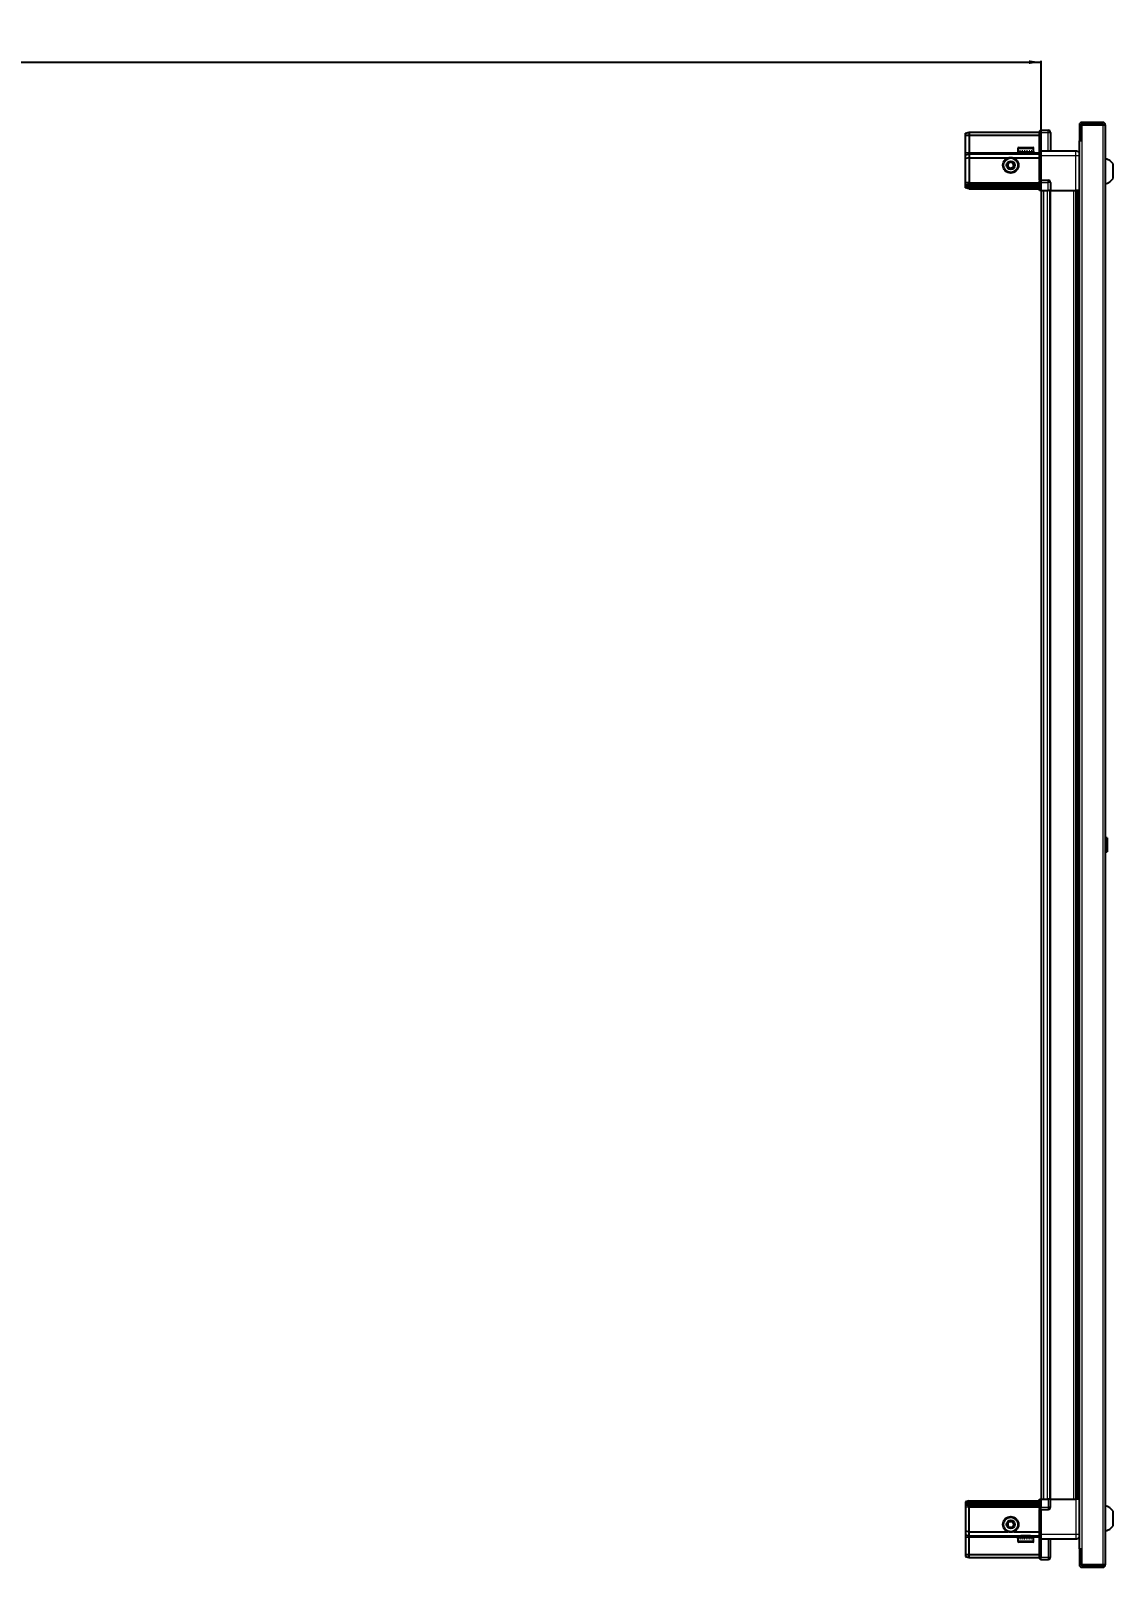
# Model space of a CAD drawing. Header units: millimetres. Extents: x 964 to 4336, y -2059 to 1425.
# Drawn here: x 2757 to 3655, y 94 to 1369 of the extents above; entities that cross this region are included whole.
import ezdxf

# ---------------------------------------------------------------- set-up
doc = ezdxf.new("R2010")
doc.units = ezdxf.units.MM
doc.layers.add('FORMAT', color=7, linetype='Continuous')
doc.styles.add('SLDTEXTSTYLE0', font='TXT', dxfattribs={"width": 0.75})
doc.dimstyles.new('SLDDIMSTYLE0', dxfattribs={"dimtxt": 20, "dimasz": 10, "dimexe": 0, "dimexo": 0.0625, "dimgap": 5, "dimtad": 2, "dimdec": 1, "dimrnd": 1e-09, "dimzin": 12, "dimdsep": 46, "dimtxsty": 'SLDTEXTSTYLE0', "dimsah": 1, "dimcen": 0.09, "dimadec": 0, "dimazin": 3, "dimtfac": 1, "dimtofl": 0, "dimtmove": 0, "dimatfit": 3, "dimfxl": 0, "dimfrac": 2, "dimtolj": 1, "dimtzin": 12, "dimarcsym": 0})

# ---------------------------------------------------------------- blocks, each defined once
blk = doc.blocks.new('_D_5')
at = {"layer": 'FORMAT'}
for p, q in [((1695.1, 1236.6), (1695.1, 1344.1)), ((1695.1, 1343.1), (3595.1, 1343.1)), ((3595.1, 1236.6), (3595.1, 1344.1))]:
    blk.add_line(p, q, dxfattribs=at)
for points in [[(1695.1, 1343.1), (1705.1, 1341.5), (1705.1, 1344.6)], [(3595.1, 1343.1), (3585.1, 1344.6), (3585.1, 1341.5)]]:
    blk.add_solid(points, dxfattribs=at)
at = {"layer": 'FORMAT', "insert": (2615.6, 1368.9), "char_height": 20, "attachment_point": 1, "style": 'SLDTEXTSTYLE0'}
blk.add_mtext('1900', dxfattribs=at)

msp = doc.modelspace()

# ---------------------------------------------------------------- linework, layer by layer
at = {"color": 7, "linetype": 'Continuous', "lineweight": 25}
for p, q in [((3626.98, 1290.97), (3626.98, 1278.57)), ((3628.48, 1290.97), (3628.48, 1278.57)), ((3628.98, 1278.07), (3628.98, 1290.97)), ((3628.98, 1290.97), (3646.38, 1290.97)), ((3646.38, 1293.07), (3629.08, 1293.07)), ((3646.38, 1291.57), (3629.08, 1291.57)), ((3646.38, 1291.57), (3646.38, 1293.07)), ((3646.38, 1290.97), (3648.48, 1290.97)), ((3648.48, 1290.97), (3648.48, 96.17)), ((3532.48, 1284.27), (3535.48, 1285.07)), ((3532.48, 1282.42), (3532.48, 1284.27)), ((3532.48, 1282.42), (3535.48, 1282.57)), ((3532.48, 1268.07), (3532.48, 1282.42)), ((3535.48, 1285.07), (3535.48, 1282.57)), ((3535.48, 1285.07), (3593.78, 1285.07)), ((3535.48, 1282.57), (3535.48, 1268.07)), ((3535.48, 1282.57), (3593.78, 1282.57)), ((3594.65, 1286.57), (3593.78, 1286.07)), ((3594.65, 1286.57), (3593.78, 1286.07)), ((3593.78, 1286.07), (3593.78, 1284.57)), ((3593.78, 1269.77), (3593.78, 1284.57)), ((3594.98, 1286.57), (3594.65, 1286.57)), ((3594.98, 1286.57), (3594.65, 1286.57)), ((3594.98, 1284.57), (3594.98, 1286.57)), ((3594.98, 1286.57), (3594.98, 1286.57)), ((3594.98, 1286.57), (3600.98, 1286.57)), ((3594.98, 1284.57), (3594.98, 1269.77)), ((3602.98, 1284.57), (3602.98, 1269.57)), ((3626.88, 1278.07), (3626.88, 109.07)), ((3626.88, 1278.07), (3628.98, 1278.07)), ((3626.98, 1278.57), (3628.48, 1278.57)), ((3532.48, 1266.27), (3532.48, 1268.07)), ((3532.48, 1266.27), (3535.48, 1267.07)), ((3532.48, 1263.24), (3532.48, 1266.27)), ((3535.48, 1263.57), (3532.48, 1263.24)), ((3532.48, 1243.07), (3532.48, 1263.24)), ((3535.48, 1268.07), (3535.48, 1267.07)), ((3535.48, 1267.07), (3535.48, 1263.57)), ((3535.48, 1267.07), (3593.78, 1267.07)), ((3535.48, 1263.57), (3535.48, 1243.07)), ((3535.48, 1263.57), (3567.48, 1263.57)), ((3572.48, 1263.57), (3593.78, 1263.57)), ((3575.98, 1271.47), (3575.98, 1268.57)), ((3575.98, 1268.57), (3576.02, 1268.57)), ((3576.14, 1269.07), (3576.02, 1269.07)), ((3576.02, 1269.07), (3576.02, 1268.57)), ((3576.02, 1268.57), (3576.14, 1268.57)), ((3576.14, 1269.07), (3576.14, 1268.57)), ((3576.14, 1268.57), (3576.55, 1268.57)), ((3576.89, 1269.07), (3576.55, 1269.07)), ((3576.55, 1269.07), (3576.55, 1268.57)), ((3576.55, 1268.57), (3576.89, 1268.57)), ((3576.78, 1272.27), (3588.18, 1272.27)), ((3576.89, 1269.07), (3576.89, 1268.57)), ((3576.89, 1268.57), (3577.66, 1268.57)), ((3578.19, 1269.07), (3577.66, 1269.07)), ((3577.66, 1269.07), (3577.66, 1268.57)), ((3577.66, 1268.57), (3578.19, 1268.57)), ((3578.08, 1268.57), (3578.08, 1268.47)), ((3578.08, 1268.47), (3586.88, 1268.47)), ((3578.19, 1269.07), (3578.19, 1268.57)), ((3578.19, 1268.57), (3579.25, 1268.57)), ((3578.48, 1268.07), (3579.17, 1267.59)), ((3578.48, 1268.07), (3586.48, 1268.07)), ((3579.17, 1267.59), (3578.48, 1267.1)), ((3578.48, 1267.1), (3578.48, 1267.07)), ((3578.48, 1267.1), (3586.48, 1267.1)), ((3579.17, 1267.59), (3585.79, 1267.59)), ((3579.91, 1269.07), (3579.25, 1269.07)), ((3579.25, 1269.07), (3579.25, 1268.57)), ((3579.25, 1268.57), (3579.91, 1268.57)), ((3579.91, 1269.07), (3579.91, 1268.57)), ((3579.91, 1268.57), (3581.15, 1268.57)), ((3581.88, 1269.07), (3581.15, 1269.07)), ((3581.15, 1269.07), (3581.15, 1268.57)), ((3581.15, 1268.57), (3581.58, 1268.57)), ((3581.58, 1269.07), (3581.58, 1268.57)), ((3581.88, 1269.07), (3581.88, 1268.57)), ((3581.88, 1268.57), (3583.18, 1268.57)), ((3583.9, 1269.07), (3583.18, 1269.07)), ((3583.18, 1269.07), (3583.18, 1268.57)), ((3583.45, 1269.07), (3583.45, 1268.57)), ((3583.45, 1268.57), (3583.9, 1268.57)), ((3583.9, 1269.07), (3583.9, 1268.57)), ((3583.9, 1268.57), (3585.14, 1268.57)), ((3585.8, 1269.07), (3585.14, 1269.07)), ((3585.14, 1269.07), (3585.14, 1268.57)), ((3585.14, 1268.57), (3585.8, 1268.57)), ((3585.79, 1267.59), (3586.48, 1268.07)), ((3586.48, 1267.1), (3585.79, 1267.59)), ((3585.8, 1269.07), (3585.8, 1268.57)), ((3585.8, 1268.57), (3586.84, 1268.57)), ((3586.48, 1267.07), (3586.48, 1267.1)), ((3587.36, 1269.07), (3586.84, 1269.07)), ((3586.84, 1269.07), (3586.84, 1268.57)), ((3586.84, 1268.57), (3587.36, 1268.57)), ((3586.88, 1268.47), (3586.88, 1268.57)), ((3587.36, 1269.07), (3587.36, 1268.57)), ((3587.36, 1268.57), (3588.12, 1268.57)), ((3588.45, 1269.07), (3588.12, 1269.07)), ((3588.12, 1269.07), (3588.12, 1268.57)), ((3588.12, 1268.57), (3588.45, 1268.57)), ((3588.45, 1269.07), (3588.45, 1268.57)), ((3588.45, 1268.57), (3588.84, 1268.57)), ((3588.95, 1269.07), (3588.84, 1269.07)), ((3588.84, 1269.07), (3588.84, 1268.57)), ((3588.84, 1268.57), (3588.95, 1268.57)), ((3588.95, 1269.07), (3588.95, 1268.57)), ((3588.95, 1268.57), (3588.98, 1268.57)), ((3588.98, 1268.57), (3588.98, 1271.47)), ((3593.78, 1269.57), (3593.78, 1269.77)), ((3594.98, 1269.57), (3593.78, 1269.57)), ((3593.78, 1265.57), (3593.78, 1269.57)), ((3593.78, 1245.27), (3593.78, 1265.57)), ((3594.98, 1269.77), (3594.98, 1269.57)), ((3594.98, 1269.57), (3594.98, 1265.57)), ((3594.98, 1269.57), (3623.98, 1269.57)), ((3594.98, 1265.57), (3594.98, 1245.27)), ((3655.08, 1246.57), (3655.08, 1258.57)), ((3532.48, 1241.27), (3532.48, 1243.07)), ((3535.48, 1242.07), (3532.48, 1241.27)), ((3532.48, 1240.53), (3532.48, 1241.27)), ((3535.48, 1241.07), (3532.48, 1240.53)), ((3532.48, 1240.03), (3532.48, 1240.53)), ((3535.48, 1239.57), (3532.48, 1240.03)), ((3532.48, 1238.87), (3532.48, 1240.03)), ((3535.48, 1238.07), (3532.48, 1238.87)), ((3535.48, 1243.07), (3535.48, 1242.07)), ((3535.48, 1242.07), (3535.48, 1241.07)), ((3535.48, 1242.07), (3593.78, 1242.07)), ((3535.48, 1241.07), (3593.78, 1241.07)), ((3535.48, 1241.07), (3535.48, 1239.57)), ((3535.48, 1239.57), (3593.78, 1239.57)), ((3535.48, 1239.57), (3535.48, 1238.07)), ((3535.48, 1238.07), (3593.78, 1238.07)), ((3593.78, 1245.07), (3593.78, 1245.27)), ((3594.98, 1245.07), (3593.78, 1245.07)), ((3593.78, 1245.07), (3593.78, 1244.39)), ((3593.78, 1236.57), (3593.78, 1244.39)), ((3594.65, 1243.07), (3594.65, 1236.57)), ((3594.98, 1245.27), (3594.98, 1245.07)), ((3594.98, 1243.07), (3594.98, 1245.07)), ((3594.98, 1243.07), (3594.98, 1245.07)), ((3594.98, 1245.07), (3600.98, 1245.07)), ((3594.98, 1243.07), (3594.98, 1236.57)), ((3602.98, 1243.07), (3602.98, 1236.57)), ((3594.65, 1236.57), (3593.78, 1236.57)), ((3594.98, 1236.57), (3594.65, 1236.57)), ((3594.98, 1236.57), (3600.98, 1236.57)), ((3595.13, 1236.57), (3595.13, 150.57)), ((3602.98, 1236.57), (3600.98, 1236.57)), ((3602.33, 1236.57), (3602.33, 150.57)), ((3602.98, 1236.57), (3623.98, 1236.57)), ((3625.01, 150.57), (3625.01, 1236.57)), ((3625.04, 150.57), (3625.04, 1236.57)), ((3626.83, 1236.57), (3626.83, 150.57)), ((3649.47, 699.36), (3648.48, 698.37)), ((3648.48, 688.77), (3649.47, 687.79)), ((3649.98, 699.36), (3649.47, 699.36)), ((3649.47, 699.36), (3649.47, 687.79)), ((3649.98, 699.36), (3649.98, 687.79)), ((3649.47, 687.79), (3649.98, 687.79)), ((3535.48, 149.07), (3532.48, 148.27)), ((3532.48, 148.27), (3532.48, 147.12)), ((3535.48, 147.57), (3532.48, 147.12)), ((3532.48, 147.12), (3532.48, 146.62)), ((3535.48, 146.07), (3532.48, 146.62)), ((3532.48, 146.62), (3532.48, 145.87)), ((3535.48, 145.07), (3532.48, 145.87)), ((3532.48, 145.87), (3532.48, 144.07)), ((3532.48, 144.07), (3532.48, 123.9)), ((3535.48, 147.57), (3535.48, 149.07)), ((3535.48, 149.07), (3593.78, 149.07)), ((3535.48, 146.07), (3535.48, 147.57)), ((3535.48, 147.57), (3593.78, 147.57)), ((3535.48, 146.07), (3593.78, 146.07)), ((3535.48, 145.07), (3535.48, 146.07)), ((3535.48, 145.07), (3593.78, 145.07)), ((3535.48, 144.07), (3535.48, 145.07)), ((3535.48, 123.57), (3535.48, 144.07)), ((3593.78, 142.75), (3593.78, 150.57)), ((3593.78, 150.57), (3594.65, 150.57)), ((3593.78, 142.75), (3593.78, 142.07)), ((3594.98, 142.07), (3593.78, 142.07)), ((3593.78, 141.87), (3593.78, 142.07)), ((3593.78, 121.57), (3593.78, 141.87)), ((3594.65, 150.57), (3594.65, 150.57)), ((3594.65, 150.57), (3594.65, 144.07)), ((3594.98, 150.57), (3594.65, 150.57)), ((3594.98, 150.57), (3594.98, 144.07)), ((3594.98, 150.57), (3594.98, 150.57)), ((3594.98, 150.57), (3600.98, 150.57)), ((3594.98, 150.57), (3594.98, 144.07)), ((3594.98, 142.07), (3594.98, 144.07)), ((3594.98, 142.07), (3594.98, 141.87)), ((3594.98, 142.07), (3600.98, 142.07)), ((3594.98, 141.87), (3594.98, 121.57)), ((3602.98, 150.57), (3600.98, 150.57)), ((3602.98, 144.07), (3602.98, 150.57)), ((3602.98, 150.57), (3623.98, 150.57)), ((3655.08, 128.57), (3655.08, 140.57)), ((3535.48, 123.57), (3532.48, 123.9)), ((3532.48, 123.9), (3532.48, 120.87)), ((3532.48, 120.87), (3535.48, 120.07)), ((3532.48, 120.87), (3532.48, 119.07)), ((3532.48, 119.07), (3532.48, 104.73)), ((3535.48, 123.57), (3567.48, 123.57)), ((3535.48, 120.07), (3535.48, 123.57)), ((3535.48, 120.07), (3593.78, 120.07)), ((3535.48, 119.07), (3535.48, 120.07)), ((3535.48, 104.57), (3535.48, 119.07)), ((3572.48, 123.57), (3593.78, 123.57)), ((3575.98, 118.57), (3575.98, 115.67)), ((3576, 118.57), (3575.98, 118.57)), ((3576, 118.07), (3576, 118.57)), ((3576.1, 118.57), (3576, 118.57)), ((3576, 118.07), (3576.1, 118.07)), ((3576.1, 118.07), (3576.1, 118.57)), ((3576.47, 118.57), (3576.1, 118.57)), ((3576.47, 118.07), (3576.47, 118.57)), ((3576.79, 118.57), (3576.47, 118.57)), ((3576.47, 118.07), (3576.79, 118.07)), ((3588.18, 114.87), (3576.78, 114.87)), ((3576.79, 118.07), (3576.79, 118.57)), ((3577.53, 118.57), (3576.79, 118.57)), ((3577.53, 118.07), (3577.53, 118.57)), ((3578.04, 118.57), (3577.53, 118.57)), ((3577.53, 118.07), (3578.04, 118.07)), ((3578.04, 118.07), (3578.04, 118.57)), ((3579.07, 118.57), (3578.04, 118.57)), ((3578.08, 118.67), (3578.08, 118.57)), ((3586.88, 118.67), (3578.08, 118.67)), ((3578.48, 120.07), (3578.48, 120.04)), ((3578.48, 120.04), (3579.17, 119.55)), ((3586.48, 120.04), (3578.48, 120.04)), ((3579.17, 119.55), (3578.48, 119.07)), ((3586.48, 119.07), (3578.48, 119.07)), ((3579.07, 118.07), (3579.07, 118.57)), ((3579.72, 118.57), (3579.07, 118.57)), ((3579.07, 118.07), (3579.72, 118.07)), ((3585.79, 119.55), (3579.17, 119.55)), ((3579.72, 118.07), (3579.72, 118.57)), ((3580.95, 118.57), (3579.72, 118.57)), ((3580.95, 118.07), (3580.95, 118.57)), ((3581.44, 118.57), (3580.95, 118.57)), ((3580.95, 118.07), (3581.68, 118.07)), ((3581.44, 118.07), (3581.44, 118.57)), ((3581.68, 118.07), (3581.68, 118.57)), ((3582.98, 118.57), (3581.68, 118.57)), ((3582.98, 118.07), (3582.98, 118.57)), ((3582.98, 118.07), (3583.71, 118.07)), ((3583.31, 118.07), (3583.31, 118.57)), ((3583.71, 118.57), (3583.31, 118.57)), ((3583.71, 118.07), (3583.71, 118.57)), ((3584.95, 118.57), (3583.71, 118.57)), ((3584.95, 118.07), (3584.95, 118.57)), ((3585.62, 118.57), (3584.95, 118.57)), ((3584.95, 118.07), (3585.62, 118.07)), ((3585.62, 118.07), (3585.62, 118.57)), ((3586.69, 118.57), (3585.62, 118.57)), ((3585.79, 119.55), (3586.48, 120.04)), ((3586.48, 119.07), (3585.79, 119.55)), ((3586.48, 120.04), (3586.48, 120.07)), ((3586.69, 118.07), (3586.69, 118.57)), ((3587.23, 118.57), (3586.69, 118.57)), ((3586.69, 118.07), (3587.23, 118.07)), ((3586.88, 118.57), (3586.88, 118.67)), ((3587.23, 118.07), (3587.23, 118.57)), ((3588.02, 118.57), (3587.23, 118.57)), ((3588.02, 118.07), (3588.02, 118.57)), ((3588.37, 118.57), (3588.02, 118.57)), ((3588.02, 118.07), (3588.37, 118.07)), ((3588.37, 118.07), (3588.37, 118.57)), ((3588.8, 118.57), (3588.37, 118.57)), ((3588.8, 118.07), (3588.8, 118.57)), ((3588.93, 118.57), (3588.8, 118.57)), ((3588.8, 118.07), (3588.93, 118.07)), ((3588.93, 118.07), (3588.93, 118.57)), ((3588.98, 118.57), (3588.93, 118.57)), ((3588.98, 115.67), (3588.98, 118.57)), ((3593.78, 117.57), (3593.78, 121.57)), ((3594.98, 117.57), (3593.78, 117.57)), ((3593.78, 117.37), (3593.78, 117.57)), ((3593.78, 102.57), (3593.78, 117.37)), ((3594.98, 121.57), (3594.98, 117.57)), ((3594.98, 117.57), (3594.98, 117.37)), ((3594.98, 117.57), (3623.98, 117.57)), ((3594.98, 117.37), (3594.98, 102.57)), ((3594.98, 117.37), (3594.98, 102.57)), ((3602.98, 102.57), (3602.98, 117.57)), ((3532.48, 104.73), (3535.48, 104.57)), ((3532.48, 104.73), (3532.48, 102.87)), ((3532.48, 102.87), (3535.48, 102.07)), ((3535.48, 104.57), (3593.78, 104.57)), ((3535.48, 102.07), (3535.48, 104.57)), ((3535.48, 102.07), (3593.78, 102.07)), ((3593.78, 102.57), (3593.78, 101.07)), ((3594.98, 100.57), (3594.98, 102.57)), ((3628.98, 109.07), (3626.88, 109.07)), ((3626.98, 108.57), (3628.48, 108.57)), ((3626.98, 108.57), (3626.98, 96.17)), ((3628.48, 108.57), (3628.48, 96.17)), ((3628.98, 96.17), (3628.98, 109.07)), ((3593.78, 101.07), (3594.65, 100.57)), ((3594.98, 100.57), (3594.65, 100.57)), ((3594.98, 100.57), (3600.98, 100.57)), ((3646.38, 96.17), (3628.98, 96.17)), ((3629.08, 95.57), (3646.38, 95.57)), ((3629.08, 94.07), (3646.38, 94.07)), ((3648.48, 96.17), (3646.38, 96.17)), ((3646.38, 95.57), (3646.38, 94.07))]:
    msp.add_line(p, q, dxfattribs=at)
at = {"color": 8, "linetype": 'Continuous', "lineweight": 18}
for p, q in [((3628.48, 1290.97), (3626.98, 1290.97)), ((3629.08, 1291.57), (3629.08, 1293.07)), ((3646.38, 1290.97), (3646.38, 96.17)), ((3594.98, 1284.57), (3593.78, 1284.57)), ((3594.98, 1284.57), (3600.98, 1284.57)), ((3600.98, 1284.57), (3600.98, 1286.57)), ((3600.98, 1269.57), (3600.98, 1284.57)), ((3600.98, 1284.57), (3602.98, 1284.57)), ((3628.98, 1278.07), (3628.98, 109.07)), ((3532.48, 1268.07), (3535.48, 1268.07)), ((3535.48, 1268.07), (3578.48, 1268.07)), ((3575.98, 1271.47), (3588.98, 1271.47)), ((3586.48, 1268.07), (3593.78, 1268.07)), ((3593.78, 1269.77), (3594.98, 1269.77)), ((3594.98, 1265.57), (3593.78, 1265.57)), ((3594.98, 1265.57), (3623.98, 1265.57)), ((3623.98, 1236.57), (3623.98, 1265.57)), ((3535.48, 1243.07), (3532.48, 1243.07)), ((3535.48, 1243.07), (3593.78, 1243.07)), ((3593.78, 1245.27), (3594.98, 1245.27)), ((3594.98, 1243.07), (3594.65, 1243.07)), ((3594.98, 1243.07), (3600.98, 1243.07)), ((3600.98, 1243.07), (3600.98, 1245.07)), ((3602.98, 1243.07), (3600.98, 1243.07)), ((3600.98, 1236.57), (3600.98, 1243.07)), ((3597.13, 1236.57), (3597.13, 150.57)), ((3600.33, 1236.57), (3600.33, 150.57)), ((3602.98, 1236.57), (3602.98, 150.57)), ((3622.39, 150.57), (3622.39, 1236.57)), ((3623.8, 1236.57), (3623.8, 150.57)), ((3626.25, 150.57), (3626.25, 1236.57)), ((3535.48, 144.07), (3532.48, 144.07)), ((3535.48, 144.07), (3593.78, 144.07)), ((3594.98, 141.87), (3593.78, 141.87)), ((3594.98, 150.57), (3594.65, 150.57)), ((3594.98, 144.07), (3594.65, 144.07)), ((3594.98, 144.07), (3600.98, 144.07)), ((3600.98, 150.57), (3600.98, 144.07)), ((3602.98, 144.07), (3600.98, 144.07)), ((3600.98, 144.07), (3600.98, 142.07)), ((3623.98, 150.57), (3623.98, 121.57)), ((3532.48, 119.07), (3535.48, 119.07)), ((3535.48, 119.07), (3578.48, 119.07)), ((3588.98, 115.67), (3575.98, 115.67)), ((3586.48, 119.07), (3593.78, 119.07)), ((3594.98, 121.57), (3593.78, 121.57)), ((3594.98, 117.37), (3593.78, 117.37)), ((3594.98, 121.57), (3623.98, 121.57)), ((3600.98, 117.57), (3600.98, 102.57)), ((3594.98, 102.57), (3593.78, 102.57)), ((3594.98, 102.57), (3600.98, 102.57)), ((3600.98, 102.57), (3602.98, 102.57)), ((3600.98, 102.57), (3600.98, 100.57)), ((3628.48, 96.17), (3626.98, 96.17)), ((3629.08, 95.57), (3629.08, 94.07))]:
    msp.add_line(p, q, dxfattribs=at)
at = {"color": 7, "linetype": 'Continuous', "lineweight": 25}
for centre, radius in [((3569.98, 1257.57), 6.5), ((3569.98, 1257.57), 3.46), ((3569.98, 129.57), 6.5), ((3569.98, 129.57), 3.46)]:
    msp.add_circle(centre, radius, dxfattribs=at)
at = {"color": 8, "linetype": 'Continuous', "lineweight": 18}
for centre in [(3569.98, 1257.57), (3569.98, 129.57)]:
    msp.add_circle(centre, 5.7, dxfattribs=at)
at = {"color": 7, "linetype": 'Continuous', "lineweight": 25}
for centre, radius, start, end in [((3629.08, 1290.97), 2.1, 90, 180), ((3629.08, 1290.97), 0.6, 90, 180), ((3646.38, 1290.97), 2.1, 0, 90), ((3646.38, 1290.97), 0.6, 0, 90), ((3600.98, 1284.57), 2, 360, 90), ((3576.78, 1271.47), 0.8, 90, 180), ((3578.08, 1268.07), 0.4, 0, 90), ((3586.88, 1268.07), 0.4, 90, 180), ((3588.18, 1271.47), 0.8, 0, 90), ((3645.46, 1251.55), 11.91, 36.1266, 75.29965), ((3569.98, 1257.57), 2.5, 120.74103, 180.74103), ((3569.98, 1257.57), 2.5, 180.74103, 240.74103), ((3569.98, 1257.57), 2.5, 60.74103, 120.74103), ((3569.98, 1257.57), 2.5, 240.74103, 300.74103), ((3569.98, 1257.57), 2.5, 0.74103, 60.74103), ((3569.98, 1257.57), 2.5, 300.74103, 0.74103), ((3600.98, 1243.07), 2, 0, 90), ((3645.46, 1253.6), 11.91, 284.70035, 323.8734), ((3600.98, 144.07), 2, 270, 0), ((3645.46, 133.55), 11.91, 36.1266, 75.29965), ((3569.98, 129.57), 2.5, 155.91157, 215.91157), ((3569.98, 129.57), 2.5, 95.91157, 155.91157), ((3569.98, 129.57), 2.5, 215.91157, 275.91157), ((3569.98, 129.57), 2.5, 35.91157, 95.91157), ((3569.98, 129.57), 2.5, 275.91157, 335.91157), ((3569.98, 129.57), 2.5, 335.91157, 35.91157), ((3645.46, 135.6), 11.91, 284.70035, 323.8734), ((3576.78, 115.67), 0.8, 180, 270), ((3578.08, 119.07), 0.4, 270, 0), ((3586.88, 119.07), 0.4, 180, 270), ((3588.18, 115.67), 0.8, 270, 0), ((3600.98, 102.57), 2, 270, 0), ((3629.08, 96.17), 2.1, 180, 270), ((3629.08, 96.17), 0.6, 180, 270), ((3646.38, 96.17), 0.6, 270, 0), ((3646.38, 96.17), 2.1, 270, 0)]:
    msp.add_arc(centre, radius, start, end, dxfattribs=at)
for centre, start_param, end_param in [((3591.19, 1243.07), 0, 0.7227342), ((3591.19, 144.07), 5.5604511, 6.2831853)]:
    msp.add_ellipse(centre, major_axis=(3.46, 0), ratio=0.5773503, start_param=start_param, end_param=end_param, dxfattribs=at)
for points, knots in [([(3623.98, 1269.57), (3624.42, 1269.52), (3625.1, 1269.45), (3625.91, 1269.01), (3626.47, 1268.58), (3626.75, 1268.2), (3626.88, 1268.02)], [0, 0, 0, 0, 0.38429816, 0.59117259, 0.8024372, 1, 1, 1, 1]), ([(3567.46, 1258.98), (3567.91, 1259.25), (3568.74, 1259.74), (3569.56, 1260.23), (3569.95, 1260.46)], [0, 0, 0, 0, 0.5346859, 1, 1, 1, 1]), ([(3567.5, 1256.1), (3567.5, 1256.22), (3567.49, 1256.82), (3567.48, 1257.81), (3567.47, 1258.64), (3567.46, 1258.98)], [0, 0, 0, 0, 0.13312467, 0.63709944, 1, 1, 1, 1]), ([(3570.02, 1254.68), (3569.57, 1254.94), (3568.73, 1255.41), (3567.89, 1255.88), (3567.5, 1256.1)], [0, 0, 0, 0, 0.5346859, 1, 1, 1, 1]), ([(3569.95, 1260.46), (3570.4, 1260.21), (3571.24, 1259.73), (3572.07, 1259.26), (3572.46, 1259.05)], [0, 0, 0, 0, 0.5346859, 1, 1, 1, 1]), ([(3572.5, 1256.16), (3572.06, 1255.9), (3571.23, 1255.4), (3570.4, 1254.91), (3570.02, 1254.68)], [0, 0, 0, 0, 0.5346859, 1, 1, 1, 1]), ([(3572.46, 1259.05), (3572.47, 1258.7), (3572.48, 1257.88), (3572.49, 1256.88), (3572.5, 1256.29), (3572.5, 1256.16)], [0, 0, 0, 0, 0.3629006, 0.8668753, 1, 1, 1, 1]), ([(3626.83, 1236.57), (3626.8, 1236.57), (3626.58, 1236.57), (3625.86, 1236.57), (3624.89, 1236.57), (3624.24, 1236.57), (3623.98, 1236.57)], [0, 0, 0, 0, 0.07170733, 0.42097906, 0.77025079, 1, 1, 1, 1]), ([(3626.83, 150.57), (3626.8, 150.57), (3626.58, 150.57), (3625.86, 150.57), (3624.89, 150.57), (3624.24, 150.57), (3623.98, 150.57)], [0, 0, 0, 0, 0.0717073, 0.4209791, 0.7702508, 1, 1, 1, 1]), ([(3567.11, 129.27), (3567.32, 129.74), (3567.72, 130.63), (3568.11, 131.5), (3568.29, 131.91)], [0, 0, 0, 0, 0.53468586, 1, 1, 1, 1]), ([(3568.81, 126.94), (3568.5, 127.35), (3567.94, 128.13), (3567.37, 128.91), (3567.11, 129.27)], [0, 0, 0, 0, 0.53468586, 1, 1, 1, 1]), ([(3568.29, 131.91), (3568.63, 131.94), (3569.45, 132.03), (3570.44, 132.13), (3571.04, 132.19), (3571.16, 132.21)], [0, 0, 0, 0, 0.36290056, 0.86687533, 1, 1, 1, 1]), ([(3571.16, 132.21), (3571.46, 131.79), (3572.03, 131.01), (3572.59, 130.23), (3572.85, 129.87)], [0, 0, 0, 0, 0.5346859, 1, 1, 1, 1]), ([(3572.85, 129.87), (3572.64, 129.4), (3572.25, 128.52), (3571.86, 127.64), (3571.68, 127.23)], [0, 0, 0, 0, 0.5346859, 1, 1, 1, 1]), ([(3571.68, 127.23), (3571.55, 127.22), (3570.96, 127.16), (3569.97, 127.06), (3569.15, 126.97), (3568.81, 126.94)], [0, 0, 0, 0, 0.13312467, 0.63709944, 1, 1, 1, 1]), ([(3623.98, 117.57), (3624.42, 117.62), (3625.1, 117.69), (3625.91, 118.13), (3626.47, 118.56), (3626.75, 118.94), (3626.88, 119.12)], [0, 0, 0, 0, 0.38429816, 0.59117259, 0.8024372, 1, 1, 1, 1])]:
    msp.add_open_spline(points, degree=3, knots=knots, dxfattribs=at)
at = {"color": 8, "linetype": 'Continuous', "lineweight": 18}
for points in [[(3623.98, 1265.57), (3623.98, 1266.1), (3623.98, 1267.14), (3623.98, 1268.47), (3623.98, 1269.39), (3623.98, 1269.51), (3623.98, 1269.57)], [(3623.98, 121.57), (3623.98, 121.05), (3623.98, 120), (3623.98, 118.68), (3623.98, 117.75), (3623.98, 117.63), (3623.98, 117.57)]]:
    msp.add_open_spline(points, degree=3, dxfattribs=at)
for points in [[(3623.98, 1265.57), (3624.42, 1265.57), (3625.1, 1265.57), (3625.91, 1265.57), (3626.47, 1265.57), (3626.75, 1265.57), (3626.88, 1265.57)], [(3623.98, 121.57), (3624.42, 121.57), (3625.1, 121.57), (3625.91, 121.57), (3626.47, 121.57), (3626.75, 121.57), (3626.88, 121.57)]]:
    msp.add_open_spline(points, degree=3, knots=[0, 0, 0, 0, 0.3842982, 0.5911726, 0.8024372, 1, 1, 1, 1], dxfattribs=at)

# ---------------------------------------------------------------- dimensions: what is measured, and where the dimension line sits
at = {"layer": 'FORMAT'}
dim = msp.add_linear_dim(base=(3595.13, 1343.07), p1=(1695.13, 1236.57), p2=(3595.13, 1236.57), angle=0, dimstyle='SLDDIMSTYLE0', dxfattribs=at)
dim.commit()
dim.dimension.update_dxf_attribs({"geometry": '_D_5', "text_midpoint": (2645.13, 1343.07), "dimtype": 160})

doc.saveas('drawing.dxf')
